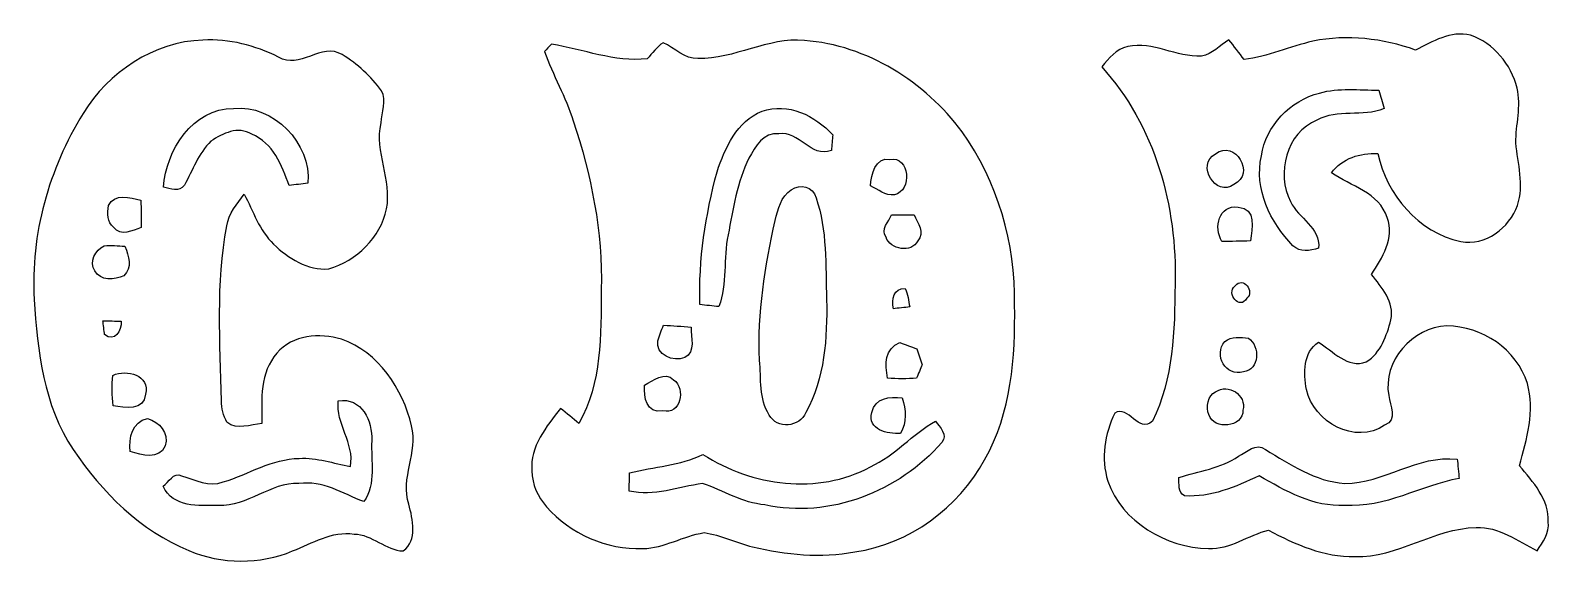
# Model space of a CAD drawing. Header units: centimetres. Extents: x -9.1 to 9.8, y -13 to 13.1.
# Drawn here: x -0.99 to 9.62, y 9.37 to 13.1 of the extents above; entities that cross this region are included whole.
import ezdxf

# ---------------------------------------------------------------- set-up
doc = ezdxf.new("R2010")
doc.units = ezdxf.units.CM
doc.header["$MEASUREMENT"] = 0
doc.layers.add('Camada 1', color=7, linetype='Continuous')

msp = doc.modelspace()

# ---------------------------------------------------------------- linework, layer by layer
at = {"layer": 'Camada 1', "color": 156}
for points, knots in [([(3.31328, 12.89931), (3.34892, 12.93847), (3.3803, 12.98363), (3.42582, 13.01221), (3.42582, 13.01221), (3.50519, 12.97305), (3.57258, 12.89719), (3.66783, 12.90072), (3.66783, 12.90072), (3.92289, 12.89543), (4.15361, 13.05136), (4.41113, 13.02737), (4.41113, 13.02737), (4.84928, 12.99386), (5.25322, 12.73986), (5.51215, 12.39061), (5.51215, 12.39061), (5.75944, 12.04136), (5.88856, 11.61062), (5.87869, 11.18305), (5.87869, 11.18305), (5.88573, 10.8144), (5.8554, 10.42775), (5.66983, 10.10038), (5.66983, 10.10038), (5.48604, 9.76347), (5.14561, 9.51264), (4.76391, 9.45656), (4.76391, 9.45656), (4.52683, 9.41282), (4.28201, 9.43539), (4.04953, 9.49219), (4.04953, 9.49219), (3.93452, 9.51865), (3.82763, 9.57544), (3.71016, 9.59131), (3.71016, 9.59131), (3.5641, 9.56874), (3.43252, 9.48266), (3.28188, 9.47949), (3.28188, 9.47949), (3.03072, 9.47173), (2.77636, 9.58179), (2.6109, 9.77159), (2.6109, 9.77159), (2.54952, 9.84037), (2.50789, 9.92893), (2.50859, 10.02242), (2.50859, 10.02242), (2.49237, 10.1928), (2.60984, 10.33285), (2.70862, 10.45809), (2.70862, 10.45809), (2.75132, 10.42387), (2.79364, 10.38859), (2.83632, 10.35332), (2.83632, 10.35332), (2.99755, 10.63554), (2.99013, 10.97386), (2.99191, 11.28853), (2.99191, 11.28853), (3.00319, 11.68893), (2.92311, 12.08722), (2.79681, 12.46575), (2.79681, 12.46575), (2.74319, 12.63297), (2.6557, 12.78607), (2.59574, 12.95047), (2.59574, 12.95047), (2.60809, 12.96281), (2.63207, 12.98821), (2.64407, 13.00091), (2.64407, 13.00091), (2.86702, 12.9667), (3.08327, 12.87426), (3.31328, 12.89931)], [0, 0, 0, 0, 0.05, 0.05, 0.05, 0.05, 0.1, 0.1, 0.1, 0.1, 0.15, 0.15, 0.15, 0.15, 0.2, 0.2, 0.2, 0.2, 0.25, 0.25, 0.25, 0.25, 0.3, 0.3, 0.3, 0.3, 0.35, 0.35, 0.35, 0.35, 0.4, 0.4, 0.4, 0.4, 0.45, 0.45, 0.45, 0.45, 0.5, 0.5, 0.5, 0.5, 0.55, 0.55, 0.55, 0.55, 0.6, 0.6, 0.6, 0.6, 0.65, 0.65, 0.65, 0.65, 0.7, 0.7, 0.7, 0.7, 0.75, 0.75, 0.75, 0.75, 0.8, 0.8, 0.8, 0.8, 0.85, 0.85, 0.85, 0.85, 0.9, 0.9, 0.9, 0.9, 1, 1, 1, 1]), ([(7.96254, 13.02384), (8.20173, 13.06935), (8.45078, 13.0436), (8.67903, 12.96), (8.67903, 12.96), (8.79686, 13.01962), (8.92457, 13.09793), (9.06251, 13.06442), (9.06251, 13.06442), (9.22513, 13.00973), (9.34685, 12.85945), (9.38847, 12.69541), (9.38847, 12.69541), (9.41846, 12.56841), (9.37894, 12.43965), (9.3793, 12.31194), (9.3793, 12.31194), (9.39411, 12.168), (9.4368, 12.01913), (9.39163, 11.87626), (9.39163, 11.87626), (9.33309, 11.71998), (9.16798, 11.5891), (8.99476, 11.62438), (8.99476, 11.62438), (8.69667, 11.68788), (8.48006, 11.94822), (8.41516, 12.23821), (8.41516, 12.23821), (8.29168, 12.24421), (8.16751, 12.2054), (8.09096, 12.10344), (8.09096, 12.10344), (8.22783, 12.01208), (8.42327, 11.9641), (8.48147, 11.79159), (8.48147, 11.79159), (8.53298, 11.64766), (8.44656, 11.51043), (8.37177, 11.39366), (8.37177, 11.39366), (8.44196, 11.30405), (8.53263, 11.20069), (8.50688, 11.07792), (8.50688, 11.07792), (8.47865, 10.96785), (8.43633, 10.84615), (8.33508, 10.78335), (8.33508, 10.78335), (8.20349, 10.73432), (8.1019, 10.86061), (8.00099, 10.922), (8.00099, 10.922), (7.89305, 10.84721), (7.89622, 10.70609), (7.91739, 10.59038), (7.91739, 10.59038), (7.96571, 10.3632), (8.25853, 10.20091), (8.46313, 10.34202), (8.46313, 10.34202), (8.55698, 10.37766), (8.50123, 10.4782), (8.49205, 10.5477), (8.49205, 10.5477), (8.4469, 10.78865), (8.65823, 11.02501), (8.89775, 11.03453), (8.89775, 11.03453), (9.14259, 11.03383), (9.38705, 10.87049), (9.45973, 10.63271), (9.45973, 10.63271), (9.51547, 10.44151), (9.45479, 10.24431), (9.40505, 10.05874), (9.40505, 10.05874), (9.49854, 9.9455), (9.61178, 9.8238), (9.60613, 9.66611), (9.60613, 9.66611), (9.61531, 9.58885), (9.56839, 9.525), (9.52782, 9.46502), (9.52782, 9.46502), (9.392, 9.53205), (9.26146, 9.63507), (9.10201, 9.62695), (9.10201, 9.62695), (8.80638, 9.62236), (8.55379, 9.41351), (8.255, 9.42445), (8.255, 9.42445), (8.03909, 9.42057), (7.83802, 9.50771), (7.65245, 9.60895), (7.65245, 9.60895), (7.51099, 9.57509), (7.38504, 9.47384), (7.23194, 9.47949), (7.23194, 9.47949), (6.93844, 9.48654), (6.62905, 9.66505), (6.53026, 9.9515), (6.53026, 9.9515), (6.48017, 10.10673), (6.5084, 10.28064), (6.57823, 10.42528), (6.57823, 10.42528), (6.67456, 10.48737), (6.74475, 10.27818), (6.84106, 10.3699), (6.84106, 10.3699), (6.98816, 10.6627), (6.99735, 11.00278), (6.99947, 11.32416), (6.99947, 11.32416), (7.01498, 11.86849), (6.85906, 12.43471), (6.48723, 12.84358), (6.48723, 12.84358), (6.53732, 12.90178), (6.58777, 12.97022), (6.66891, 12.98504), (6.66891, 12.98504), (6.84564, 13.02278), (7.00899, 12.90919), (7.18467, 12.91836), (7.18467, 12.91836), (7.25981, 12.93071), (7.31307, 12.9928), (7.37481, 13.03266), (7.37481, 13.03266), (7.4115, 12.98751), (7.44677, 12.94095), (7.48205, 12.89438), (7.48205, 12.89438), (7.64786, 12.9159), (7.80167, 12.98292), (7.96254, 13.02384)], [0, 0, 0, 0, 0.02777778, 0.02777778, 0.02777778, 0.02777778, 0.05555556, 0.05555556, 0.05555556, 0.05555556, 0.08333333, 0.08333333, 0.08333333, 0.08333333, 0.11111111, 0.11111111, 0.11111111, 0.11111111, 0.13888889, 0.13888889, 0.13888889, 0.13888889, 0.16666667, 0.16666667, 0.16666667, 0.16666667, 0.19444444, 0.19444444, 0.19444444, 0.19444444, 0.22222222, 0.22222222, 0.22222222, 0.22222222, 0.25, 0.25, 0.25, 0.25, 0.27777778, 0.27777778, 0.27777778, 0.27777778, 0.30555556, 0.30555556, 0.30555556, 0.30555556, 0.33333333, 0.33333333, 0.33333333, 0.33333333, 0.36111111, 0.36111111, 0.36111111, 0.36111111, 0.38888889, 0.38888889, 0.38888889, 0.38888889, 0.41666667, 0.41666667, 0.41666667, 0.41666667, 0.44444444, 0.44444444, 0.44444444, 0.44444444, 0.47222222, 0.47222222, 0.47222222, 0.47222222, 0.5, 0.5, 0.5, 0.5, 0.52777778, 0.52777778, 0.52777778, 0.52777778, 0.55555556, 0.55555556, 0.55555556, 0.55555556, 0.58333333, 0.58333333, 0.58333333, 0.58333333, 0.61111111, 0.61111111, 0.61111111, 0.61111111, 0.63888889, 0.63888889, 0.63888889, 0.63888889, 0.66666667, 0.66666667, 0.66666667, 0.66666667, 0.69444444, 0.69444444, 0.69444444, 0.69444444, 0.72222222, 0.72222222, 0.72222222, 0.72222222, 0.75, 0.75, 0.75, 0.75, 0.77777778, 0.77777778, 0.77777778, 0.77777778, 0.80555556, 0.80555556, 0.80555556, 0.80555556, 0.83333333, 0.83333333, 0.83333333, 0.83333333, 0.86111111, 0.86111111, 0.86111111, 0.86111111, 0.88888889, 0.88888889, 0.88888889, 0.88888889, 0.91666667, 0.91666667, 0.91666667, 0.91666667, 0.94444444, 0.94444444, 0.94444444, 0.94444444, 1, 1, 1, 1]), ([(-0.62688, 12.51691), (-0.44874, 12.80583), (-0.13404, 13.01962), (0.21061, 13.03055), (0.21061, 13.03055), (0.3937, 13.04007), (0.57502, 12.99245), (0.73871, 12.91201), (0.73871, 12.91201), (0.8837, 12.82099), (1.03716, 13.01608), (1.18356, 12.92895), (1.18356, 12.92895), (1.29046, 12.86474), (1.38289, 12.77584), (1.45873, 12.67707), (1.45873, 12.67707), (1.49331, 12.60722), (1.45873, 12.52537), (1.4545, 12.45164), (1.4545, 12.45164), (1.40935, 12.24985), (1.53141, 12.05476), (1.49294, 11.85227), (1.49294, 11.85227), (1.45133, 11.65119), (1.2834, 11.48926), (1.08937, 11.43247), (1.08937, 11.43247), (0.94262, 11.42153), (0.80573, 11.50619), (0.7045, 11.60533), (0.7045, 11.60533), (0.60395, 11.70057), (0.56232, 11.83534), (0.49917, 11.95458), (0.49917, 11.95458), (0.44803, 11.88755), (0.39017, 11.81946), (0.37677, 11.73302), (0.37677, 11.73302), (0.30161, 11.33016), (0.3309, 10.91811), (0.34042, 10.51136), (0.34042, 10.51136), (0.33867, 10.4588), (0.35348, 10.40765), (0.37818, 10.36178), (0.37818, 10.36178), (0.44874, 10.30358), (0.54256, 10.34803), (0.62301, 10.35226), (0.62301, 10.35226), (0.61911, 10.51947), (0.60783, 10.70997), (0.72743, 10.84367), (0.72743, 10.84367), (0.83609, 10.97386), (1.02551, 10.98514), (1.17792, 10.94245), (1.17792, 10.94245), (1.43791, 10.85144), (1.60548, 10.59427), (1.66792, 10.33638), (1.66792, 10.33638), (1.71662, 10.15259), (1.5875, 9.97196), (1.64818, 9.78887), (1.64818, 9.78887), (1.6764, 9.6848), (1.70992, 9.53769), (1.60937, 9.46361), (1.60937, 9.46361), (1.48731, 9.46573), (1.39206, 9.58038), (1.26576, 9.58108), (1.26576, 9.58108), (1.11054, 9.60508), (0.97508, 9.51688), (0.83714, 9.46326), (0.83714, 9.46326), (0.60819, 9.36907), (0.34079, 9.36801), (0.11289, 9.46608), (0.11289, 9.46608), (-0.22542, 9.60366), (-0.49459, 9.87248), (-0.69568, 10.17129), (-0.69568, 10.17129), (-0.90275, 10.47926), (-0.94473, 10.8585), (-0.96801, 11.21974), (-0.96801, 11.21974), (-0.99447, 11.67376), (-0.86465, 12.13097), (-0.62688, 12.51691)], [0, 0, 0, 0, 0.04, 0.04, 0.04, 0.04, 0.08, 0.08, 0.08, 0.08, 0.12, 0.12, 0.12, 0.12, 0.16, 0.16, 0.16, 0.16, 0.2, 0.2, 0.2, 0.2, 0.24, 0.24, 0.24, 0.24, 0.28, 0.28, 0.28, 0.28, 0.32, 0.32, 0.32, 0.32, 0.36, 0.36, 0.36, 0.36, 0.4, 0.4, 0.4, 0.4, 0.44, 0.44, 0.44, 0.44, 0.48, 0.48, 0.48, 0.48, 0.52, 0.52, 0.52, 0.52, 0.56, 0.56, 0.56, 0.56, 0.6, 0.6, 0.6, 0.6, 0.64, 0.64, 0.64, 0.64, 0.68, 0.68, 0.68, 0.68, 0.72, 0.72, 0.72, 0.72, 0.76, 0.76, 0.76, 0.76, 0.8, 0.8, 0.8, 0.8, 0.84, 0.84, 0.84, 0.84, 0.88, 0.88, 0.88, 0.88, 0.92, 0.92, 0.92, 0.92, 1, 1, 1, 1]), ([(8.0077, 12.66048), (8.0077, 12.66048), (8.0077, 12.66048), (8.0077, 12.66048), (8.0077, 12.66048), (7.80413, 12.60827), (7.63376, 12.43188), (7.60236, 12.22233), (7.60236, 12.22233), (7.55085, 11.99126), (7.66375, 11.75737), (7.8225, 11.59474), (7.8225, 11.59474), (7.87259, 11.545), (7.94137, 11.55876), (8.0024, 11.57639), (8.0024, 11.57639), (8.01511, 11.7221), (7.86165, 11.78594), (7.80661, 11.90236), (7.80661, 11.90236), (7.70431, 12.09851), (7.77662, 12.3832), (7.99007, 12.47104), (7.99007, 12.47104), (8.13469, 12.55254), (8.30932, 12.48833), (8.45889, 12.55183), (8.45889, 12.55183), (8.44727, 12.59522), (8.43562, 12.63826), (8.42362, 12.68095), (8.42362, 12.68095), (8.28498, 12.67953), (8.14246, 12.7), (8.0077, 12.66048)], [0, 0, 0, 0, 0.1, 0.1, 0.1, 0.1, 0.2, 0.2, 0.2, 0.2, 0.3, 0.3, 0.3, 0.3, 0.4, 0.4, 0.4, 0.4, 0.5, 0.5, 0.5, 0.5, 0.6, 0.6, 0.6, 0.6, 0.7, 0.7, 0.7, 0.7, 0.8, 0.8, 0.8, 0.8, 1, 1, 1, 1]), ([(-0.06561, 12.00255), (-0.06561, 12.00255), (-0.06561, 12.00255), (-0.06561, 12.00255), (-0.06561, 12.00255), (-0.01729, 11.99727), (0.04655, 11.96233), (0.08078, 12.01737), (0.08078, 12.01737), (0.13899, 12.12108), (0.17885, 12.23997), (0.2667, 12.32393), (0.2667, 12.32393), (0.34854, 12.38002), (0.45649, 12.43153), (0.55174, 12.37332), (0.55174, 12.37332), (0.70097, 12.313), (0.76059, 12.15425), (0.8128, 12.01525), (0.8128, 12.01525), (0.85653, 12.02019), (0.90028, 12.02513), (0.94402, 12.03042), (0.94402, 12.03042), (0.96697, 12.30665), (0.70555, 12.58428), (0.42438, 12.55254), (0.42438, 12.55254), (0.1397, 12.555), (-0.04726, 12.25938), (-0.06561, 12.00255)], [0, 0, 0, 0, 0.11111111, 0.11111111, 0.11111111, 0.11111111, 0.22222222, 0.22222222, 0.22222222, 0.22222222, 0.33333333, 0.33333333, 0.33333333, 0.33333333, 0.44444444, 0.44444444, 0.44444444, 0.44444444, 0.55555556, 0.55555556, 0.55555556, 0.55555556, 0.66666667, 0.66666667, 0.66666667, 0.66666667, 0.77777778, 0.77777778, 0.77777778, 0.77777778, 1, 1, 1, 1]), ([(4.11551, 12.53313), (4.11551, 12.53313), (4.11551, 12.53313), (4.11551, 12.53313), (4.11551, 12.53313), (3.93734, 12.46575), (3.85867, 12.27701), (3.80118, 12.1105), (3.80118, 12.1105), (3.72075, 11.80923), (3.671, 11.49597), (3.68123, 11.18376), (3.68123, 11.18376), (3.72533, 11.17881), (3.76907, 11.17388), (3.81353, 11.16965), (3.81353, 11.16965), (3.87456, 11.33016), (3.84315, 11.50408), (3.87843, 11.66953), (3.87843, 11.66953), (3.91266, 11.85121), (3.94017, 12.03889), (4.02378, 12.20611), (4.02378, 12.20611), (4.06788, 12.28583), (4.12537, 12.38919), (4.23298, 12.37473), (4.23298, 12.37473), (4.3762, 12.40013), (4.45452, 12.20363), (4.59951, 12.26008), (4.59951, 12.26008), (4.60233, 12.29677), (4.6055, 12.33311), (4.60869, 12.36944), (4.60869, 12.36944), (4.48556, 12.50208), (4.29718, 12.59804), (4.11551, 12.53313)], [0, 0, 0, 0, 0.09090909, 0.09090909, 0.09090909, 0.09090909, 0.18181818, 0.18181818, 0.18181818, 0.18181818, 0.27272727, 0.27272727, 0.27272727, 0.27272727, 0.36363636, 0.36363636, 0.36363636, 0.36363636, 0.45454545, 0.45454545, 0.45454545, 0.45454545, 0.54545455, 0.54545455, 0.54545455, 0.54545455, 0.63636364, 0.63636364, 0.63636364, 0.63636364, 0.72727273, 0.72727273, 0.72727273, 0.72727273, 0.81818182, 0.81818182, 0.81818182, 0.81818182, 1, 1, 1, 1]), ([(7.28132, 12.23573), (7.28132, 12.23573), (7.28132, 12.23573), (7.28132, 12.23573), (7.28132, 12.23573), (7.14304, 12.1613), (7.28239, 11.92917), (7.41079, 12.02231), (7.41079, 12.02231), (7.56391, 12.09251), (7.41927, 12.34369), (7.28132, 12.23573)], [0, 0, 0, 0, 0.25, 0.25, 0.25, 0.25, 0.5, 0.5, 0.5, 0.5, 1, 1, 1, 1]), ([(4.87327, 12.01243), (4.87327, 12.01243), (4.87327, 12.01243), (4.87327, 12.01243), (4.87327, 12.01243), (4.92583, 11.98703), (4.97662, 11.94152), (5.03977, 11.95034), (5.03977, 11.95034), (5.16573, 11.97751), (5.14738, 12.2241), (5.00873, 12.19729), (5.00873, 12.19729), (4.90502, 12.21528), (4.87749, 12.09075), (4.87327, 12.01243)], [0, 0, 0, 0, 0.2, 0.2, 0.2, 0.2, 0.4, 0.4, 0.4, 0.4, 0.6, 0.6, 0.6, 0.6, 1, 1, 1, 1]), ([(4.31906, 11.98421), (4.31906, 11.98421), (4.31906, 11.98421), (4.31906, 11.98421), (4.31906, 11.98421), (4.24638, 11.93976), (4.22663, 11.84804), (4.2058, 11.77148), (4.2058, 11.77148), (4.13878, 11.45046), (4.07987, 11.12414), (4.09857, 10.79429), (4.09857, 10.79429), (4.10951, 10.66658), (4.09256, 10.52476), (4.16489, 10.41223), (4.16489, 10.41223), (4.21815, 10.31275), (4.37973, 10.3258), (4.421, 10.43022), (4.421, 10.43022), (4.55295, 10.66834), (4.57129, 10.95127), (4.566, 11.21833), (4.566, 11.21833), (4.55753, 11.45575), (4.57093, 11.70234), (4.49226, 11.92988), (4.49226, 11.92988), (4.47111, 12.0089), (4.38185, 12.02795), (4.31906, 11.98421)], [0, 0, 0, 0, 0.11111111, 0.11111111, 0.11111111, 0.11111111, 0.22222222, 0.22222222, 0.22222222, 0.22222222, 0.33333333, 0.33333333, 0.33333333, 0.33333333, 0.44444444, 0.44444444, 0.44444444, 0.44444444, 0.55555556, 0.55555556, 0.55555556, 0.55555556, 0.66666667, 0.66666667, 0.66666667, 0.66666667, 0.77777778, 0.77777778, 0.77777778, 0.77777778, 1, 1, 1, 1]), ([(-0.44874, 11.8745), (-0.44874, 11.8745), (-0.44874, 11.8745), (-0.44874, 11.8745), (-0.44874, 11.8745), (-0.45649, 11.82229), (-0.46036, 11.75808), (-0.41239, 11.72245), (-0.41239, 11.72245), (-0.36512, 11.65401), (-0.28046, 11.70269), (-0.21978, 11.72104), (-0.21978, 11.72104), (-0.22014, 11.78489), (-0.22083, 11.84875), (-0.22294, 11.91224), (-0.22294, 11.91224), (-0.29774, 11.93058), (-0.40604, 11.9634), (-0.44874, 11.8745)], [0, 0, 0, 0, 0.16666667, 0.16666667, 0.16666667, 0.16666667, 0.33333333, 0.33333333, 0.33333333, 0.33333333, 0.5, 0.5, 0.5, 0.5, 0.66666667, 0.66666667, 0.66666667, 0.66666667, 1, 1, 1, 1]), ([(7.32683, 11.62402), (7.32683, 11.62402), (7.32683, 11.62402), (7.32683, 11.62402), (7.32683, 11.62402), (7.39315, 11.62438), (7.45983, 11.62579), (7.52686, 11.62826), (7.52686, 11.62826), (7.53816, 11.7168), (7.57061, 11.85368), (7.44114, 11.86321), (7.44114, 11.86321), (7.30425, 11.88507), (7.26722, 11.71963), (7.32683, 11.62402)], [0, 0, 0, 0, 0.2, 0.2, 0.2, 0.2, 0.4, 0.4, 0.4, 0.4, 0.6, 0.6, 0.6, 0.6, 1, 1, 1, 1]), ([(5.01967, 11.81064), (5.01967, 11.81064), (5.01967, 11.81064), (5.01967, 11.81064), (5.01967, 11.81064), (4.99955, 11.76125), (4.94135, 11.70939), (4.98086, 11.65401), (4.98086, 11.65401), (5.01085, 11.56828), (5.15972, 11.53971), (5.20206, 11.62896), (5.20206, 11.62896), (5.2585, 11.68505), (5.19747, 11.75278), (5.17806, 11.811), (5.17806, 11.811), (5.12514, 11.81135), (5.07223, 11.811), (5.01967, 11.81064)], [0, 0, 0, 0, 0.16666667, 0.16666667, 0.16666667, 0.16666667, 0.33333333, 0.33333333, 0.33333333, 0.33333333, 0.5, 0.5, 0.5, 0.5, 0.66666667, 0.66666667, 0.66666667, 0.66666667, 1, 1, 1, 1]), ([(-0.47978, 11.59403), (-0.47978, 11.59403), (-0.47978, 11.59403), (-0.47978, 11.59403), (-0.47978, 11.59403), (-0.54151, 11.56545), (-0.58596, 11.48079), (-0.54327, 11.41906), (-0.54327, 11.41906), (-0.50765, 11.34674), (-0.40534, 11.35556), (-0.3422, 11.38342), (-0.3422, 11.38342), (-0.28046, 11.44375), (-0.30762, 11.52066), (-0.33408, 11.59051), (-0.33408, 11.59051), (-0.38276, 11.59298), (-0.43144, 11.59862), (-0.47978, 11.59403)], [0, 0, 0, 0, 0.16666667, 0.16666667, 0.16666667, 0.16666667, 0.33333333, 0.33333333, 0.33333333, 0.33333333, 0.5, 0.5, 0.5, 0.5, 0.66666667, 0.66666667, 0.66666667, 0.66666667, 1, 1, 1, 1]), ([(7.41927, 11.31393), (7.41927, 11.31393), (7.41927, 11.31393), (7.41927, 11.31393), (7.41927, 11.31393), (7.35188, 11.26137), (7.45277, 11.14143), (7.50111, 11.22785), (7.50111, 11.22785), (7.55896, 11.27089), (7.47465, 11.38625), (7.41927, 11.31393)], [0, 0, 0, 0, 0.25, 0.25, 0.25, 0.25, 0.5, 0.5, 0.5, 0.5, 1, 1, 1, 1]), ([(5.03237, 11.15447), (5.03237, 11.15447), (5.03237, 11.15447), (5.03237, 11.15447), (5.03237, 11.15447), (5.0606, 11.15765), (5.11774, 11.164), (5.14631, 11.16718), (5.14631, 11.16718), (5.13891, 11.21057), (5.13326, 11.25502), (5.11562, 11.29558), (5.11562, 11.29558), (5.03025, 11.29876), (5.02072, 11.21974), (5.03237, 11.15447)], [0, 0, 0, 0, 0.2, 0.2, 0.2, 0.2, 0.4, 0.4, 0.4, 0.4, 0.6, 0.6, 0.6, 0.6, 1, 1, 1, 1]), ([(-0.48753, 11.07087), (-0.48753, 11.07087), (-0.48753, 11.07087), (-0.48753, 11.07087), (-0.48753, 11.07087), (-0.48472, 11.04652), (-0.47941, 10.9982), (-0.47659, 10.97421), (-0.47659, 10.97421), (-0.40745, 10.91706), (-0.3556, 11.00137), (-0.36018, 11.06699), (-0.36018, 11.06699), (-0.40286, 11.0684), (-0.4452, 11.06981), (-0.48753, 11.07087)], [0, 0, 0, 0, 0.2, 0.2, 0.2, 0.2, 0.4, 0.4, 0.4, 0.4, 0.6, 0.6, 0.6, 0.6, 1, 1, 1, 1]), ([(3.42759, 11.03911), (3.42759, 11.03911), (3.42759, 11.03911), (3.42759, 11.03911), (3.42759, 11.03911), (3.41171, 11.00419), (3.39794, 10.96821), (3.38737, 10.93152), (3.38737, 10.93152), (3.36727, 10.83415), (3.49708, 10.77983), (3.57575, 10.81334), (3.57575, 10.81334), (3.65478, 10.85426), (3.61631, 10.95551), (3.61984, 11.02571), (3.61984, 11.02571), (3.55564, 11.03206), (3.49144, 11.03595), (3.42759, 11.03911)], [0, 0, 0, 0, 0.16666667, 0.16666667, 0.16666667, 0.16666667, 0.33333333, 0.33333333, 0.33333333, 0.33333333, 0.5, 0.5, 0.5, 0.5, 0.66666667, 0.66666667, 0.66666667, 0.66666667, 1, 1, 1, 1]), ([(7.348, 10.92588), (7.348, 10.92588), (7.348, 10.92588), (7.348, 10.92588), (7.348, 10.92588), (7.26439, 10.83451), (7.35507, 10.67364), (7.47676, 10.71491), (7.47676, 10.71491), (7.59178, 10.72409), (7.59388, 10.89659), (7.5124, 10.94846), (7.5124, 10.94846), (7.45808, 10.95445), (7.39245, 10.96504), (7.348, 10.92588)], [0, 0, 0, 0, 0.2, 0.2, 0.2, 0.2, 0.4, 0.4, 0.4, 0.4, 0.6, 0.6, 0.6, 0.6, 1, 1, 1, 1]), ([(4.9918, 10.67011), (4.9918, 10.67011), (4.9918, 10.67011), (4.9918, 10.67011), (4.9918, 10.67011), (5.05919, 10.66482), (5.12692, 10.66411), (5.19499, 10.67011), (5.19499, 10.67011), (5.20452, 10.6934), (5.22357, 10.73996), (5.23309, 10.76325), (5.23309, 10.76325), (5.2204, 10.80028), (5.20805, 10.83768), (5.19606, 10.87472), (5.19606, 10.87472), (5.15654, 10.88918), (5.11739, 10.90365), (5.07858, 10.91847), (5.07858, 10.91847), (4.96958, 10.87613), (4.97416, 10.76783), (4.9918, 10.67011)], [0, 0, 0, 0, 0.14285714, 0.14285714, 0.14285714, 0.14285714, 0.28571429, 0.28571429, 0.28571429, 0.28571429, 0.42857143, 0.42857143, 0.42857143, 0.42857143, 0.57142857, 0.57142857, 0.57142857, 0.57142857, 0.71428571, 0.71428571, 0.71428571, 0.71428571, 1, 1, 1, 1]), ([(-0.41875, 10.68951), (-0.41875, 10.68951), (-0.41875, 10.68951), (-0.41875, 10.68951), (-0.41875, 10.68951), (-0.42579, 10.61896), (-0.42474, 10.54805), (-0.41627, 10.4775), (-0.41627, 10.4775), (-0.33479, 10.46302), (-0.19826, 10.43798), (-0.19049, 10.55722), (-0.19049, 10.55722), (-0.15699, 10.69022), (-0.32173, 10.73326), (-0.41875, 10.68951)], [0, 0, 0, 0, 0.2, 0.2, 0.2, 0.2, 0.4, 0.4, 0.4, 0.4, 0.6, 0.6, 0.6, 0.6, 1, 1, 1, 1]), ([(3.29459, 10.62177), (3.29459, 10.62177), (3.29459, 10.62177), (3.29459, 10.62177), (3.29459, 10.62177), (3.28789, 10.5357), (3.30763, 10.42175), (3.42159, 10.44151), (3.42159, 10.44151), (3.54999, 10.41188), (3.58315, 10.59427), (3.49778, 10.65883), (3.49778, 10.65883), (3.43712, 10.71879), (3.35244, 10.65388), (3.29459, 10.62177)], [0, 0, 0, 0, 0.2, 0.2, 0.2, 0.2, 0.4, 0.4, 0.4, 0.4, 0.6, 0.6, 0.6, 0.6, 1, 1, 1, 1]), ([(7.2831, 10.57345), (7.2831, 10.57345), (7.2831, 10.57345), (7.2831, 10.57345), (7.2831, 10.57345), (7.22736, 10.55017), (7.21359, 10.46691), (7.23618, 10.41505), (7.23618, 10.41505), (7.27004, 10.30464), (7.47501, 10.32509), (7.47394, 10.44645), (7.47394, 10.44645), (7.50111, 10.55193), (7.36988, 10.63695), (7.2831, 10.57345)], [0, 0, 0, 0, 0.2, 0.2, 0.2, 0.2, 0.4, 0.4, 0.4, 0.4, 0.6, 0.6, 0.6, 0.6, 1, 1, 1, 1]), ([(1.15569, 10.51136), (1.15569, 10.51136), (1.15569, 10.51136), (1.15569, 10.51136), (1.15569, 10.51136), (1.13665, 10.35155), (1.27105, 10.21749), (1.24037, 10.0531), (1.24037, 10.0531), (1.12182, 10.07427), (1.00576, 10.11696), (0.8837, 10.1099), (0.8837, 10.1099), (0.69391, 10.10708), (0.52987, 9.99877), (0.35277, 9.9448), (0.35277, 9.9448), (0.25364, 9.90776), (0.15558, 9.95997), (0.06173, 9.98784), (0.06173, 9.98784), (0.00528, 10.01747), (-0.02928, 9.94092), (-0.06809, 9.91481), (-0.06809, 9.91481), (0.00387, 9.76488), (0.17885, 9.77829), (0.31855, 9.78182), (0.31855, 9.78182), (0.52139, 9.76841), (0.67839, 9.94375), (0.88123, 9.93386), (0.88123, 9.93386), (1.04598, 9.95821), (1.18709, 9.86296), (1.33456, 9.80828), (1.33456, 9.80828), (1.42134, 9.93352), (1.38253, 10.09085), (1.38923, 10.23302), (1.38923, 10.23302), (1.39593, 10.37025), (1.31867, 10.53923), (1.15569, 10.51136)], [0, 0, 0, 0, 0.08333333, 0.08333333, 0.08333333, 0.08333333, 0.16666667, 0.16666667, 0.16666667, 0.16666667, 0.25, 0.25, 0.25, 0.25, 0.33333333, 0.33333333, 0.33333333, 0.33333333, 0.41666667, 0.41666667, 0.41666667, 0.41666667, 0.5, 0.5, 0.5, 0.5, 0.58333333, 0.58333333, 0.58333333, 0.58333333, 0.66666667, 0.66666667, 0.66666667, 0.66666667, 0.75, 0.75, 0.75, 0.75, 0.83333333, 0.83333333, 0.83333333, 0.83333333, 1, 1, 1, 1]), ([(4.88138, 10.42987), (4.88138, 10.42987), (4.88138, 10.42987), (4.88138, 10.42987), (4.88138, 10.42987), (4.84928, 10.31063), (4.99215, 10.27782), (5.08175, 10.28453), (5.08175, 10.28453), (5.12938, 10.36178), (5.12056, 10.44963), (5.0934, 10.53218), (5.0934, 10.53218), (5.00627, 10.54206), (4.9022, 10.53465), (4.88138, 10.42987)], [0, 0, 0, 0, 0.2, 0.2, 0.2, 0.2, 0.4, 0.4, 0.4, 0.4, 0.6, 0.6, 0.6, 0.6, 1, 1, 1, 1]), ([(-0.29669, 10.15717), (-0.29669, 10.15717), (-0.29669, 10.15717), (-0.29669, 10.15717), (-0.29669, 10.15717), (-0.21802, 10.13389), (-0.09348, 10.0965), (-0.05291, 10.19739), (-0.05291, 10.19739), (-0.02611, 10.28876), (-0.09348, 10.36249), (-0.17638, 10.38859), (-0.17638, 10.38859), (-0.28504, 10.36355), (-0.30833, 10.25313), (-0.29669, 10.15717)], [0, 0, 0, 0, 0.2, 0.2, 0.2, 0.2, 0.4, 0.4, 0.4, 0.4, 0.6, 0.6, 0.6, 0.6, 1, 1, 1, 1]), ([(4.8715, 10.05098), (4.8715, 10.05098), (4.8715, 10.05098), (4.8715, 10.05098), (4.8715, 10.05098), (4.50461, 9.85061), (4.04495, 9.91693), (3.70275, 10.13741), (3.70275, 10.13741), (3.54153, 10.0598), (3.36161, 10.05134), (3.19051, 10.00865), (3.19051, 10.00865), (3.1891, 9.96632), (3.18769, 9.92399), (3.18698, 9.88165), (3.18698, 9.88165), (3.3602, 9.84214), (3.53024, 9.90881), (3.69992, 9.93527), (3.69992, 9.93527), (3.84457, 9.88447), (3.97862, 9.7991), (4.1349, 9.78534), (4.1349, 9.78534), (4.58645, 9.68551), (5.07152, 9.87777), (5.37069, 10.22103), (5.37069, 10.22103), (5.41796, 10.27253), (5.3534, 10.32827), (5.32765, 10.3706), (5.32765, 10.3706), (5.16395, 10.28064), (5.04437, 10.12754), (4.8715, 10.05098)], [0, 0, 0, 0, 0.1, 0.1, 0.1, 0.1, 0.2, 0.2, 0.2, 0.2, 0.3, 0.3, 0.3, 0.3, 0.4, 0.4, 0.4, 0.4, 0.5, 0.5, 0.5, 0.5, 0.6, 0.6, 0.6, 0.6, 0.7, 0.7, 0.7, 0.7, 0.8, 0.8, 0.8, 0.8, 1, 1, 1, 1]), ([(7.4422, 10.12401), (7.4422, 10.12401), (7.4422, 10.12401), (7.4422, 10.12401), (7.4422, 10.12401), (7.31767, 10.04005), (7.16597, 10.0203), (7.02556, 9.9762), (7.02556, 9.9762), (7.0305, 9.93245), (7.01498, 9.87178), (7.06578, 9.84849), (7.06578, 9.84849), (7.24923, 9.83438), (7.4235, 9.91199), (7.58647, 9.98748), (7.58647, 9.98748), (7.76993, 9.88377), (7.965, 9.7677), (8.18409, 9.78182), (8.18409, 9.78182), (8.46632, 9.761), (8.71326, 9.92011), (8.98384, 9.9695), (8.98384, 9.9695), (8.98031, 10.00301), (8.97361, 10.07004), (8.97008, 10.1039), (8.97008, 10.1039), (8.6935, 10.13777), (8.45819, 9.93281), (8.18444, 9.93493), (8.18444, 9.93493), (7.97772, 9.94868), (7.80274, 10.06827), (7.63057, 10.17058), (7.63057, 10.17058), (7.56601, 10.22244), (7.49828, 10.154), (7.4422, 10.12401)], [0, 0, 0, 0, 0.09090909, 0.09090909, 0.09090909, 0.09090909, 0.18181818, 0.18181818, 0.18181818, 0.18181818, 0.27272727, 0.27272727, 0.27272727, 0.27272727, 0.36363636, 0.36363636, 0.36363636, 0.36363636, 0.45454545, 0.45454545, 0.45454545, 0.45454545, 0.54545455, 0.54545455, 0.54545455, 0.54545455, 0.63636364, 0.63636364, 0.63636364, 0.63636364, 0.72727273, 0.72727273, 0.72727273, 0.72727273, 0.81818182, 0.81818182, 0.81818182, 0.81818182, 1, 1, 1, 1])]:
    msp.add_open_spline(points, degree=3, knots=knots, dxfattribs=at)

doc.saveas('drawing.dxf')
